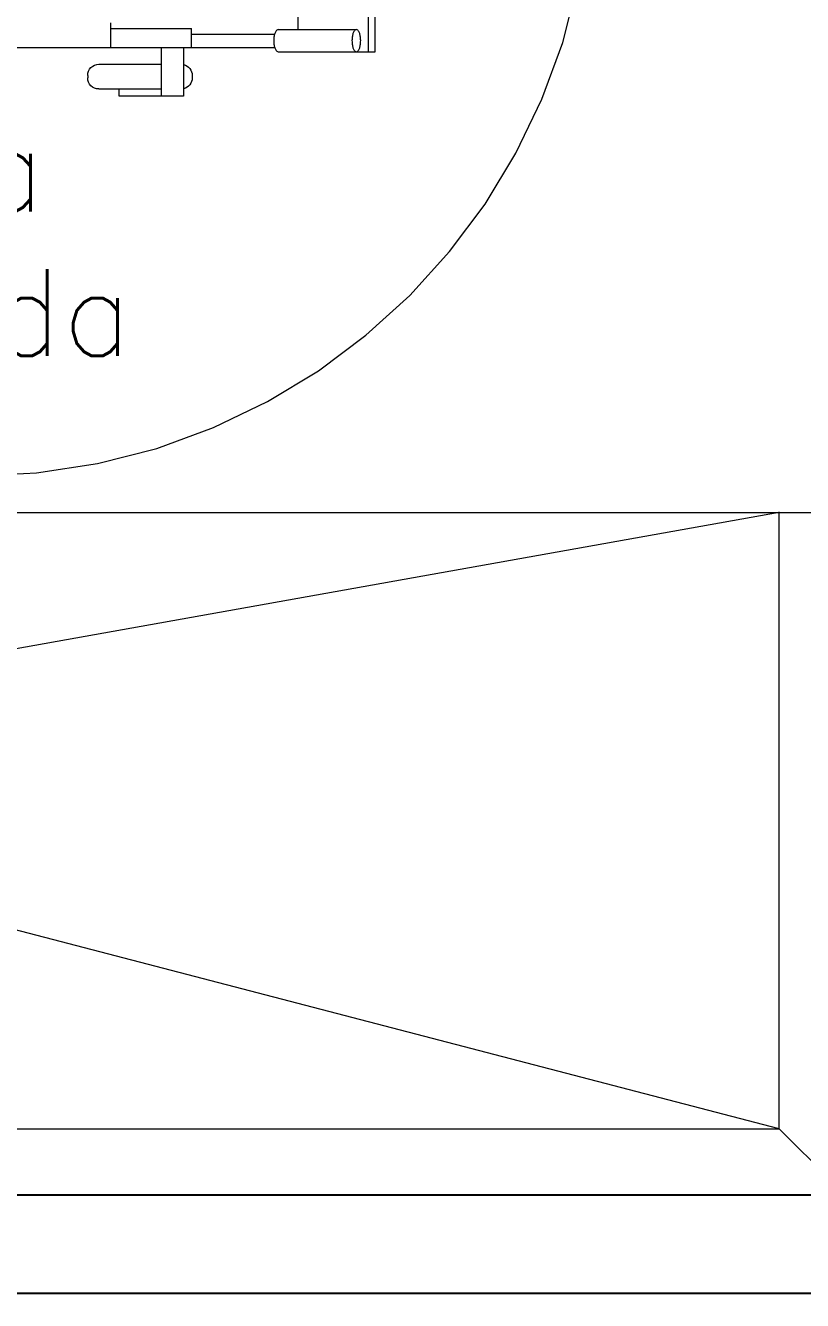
# Model space of a CAD drawing. Header units: metres. Extents: x 167 to 250, y 44 to 219.
# Drawn here: x 176.227 to 177.171, y 106.625 to 108.175 of the extents above; entities that cross this region are included whole.
import ezdxf

# ---------------------------------------------------------------- set-up
doc = ezdxf.new("R2010")
doc.units = ezdxf.units.M
for name, pattern in [('06-PT1-01$0$HIDDEN2', [0.1875, 0.125, -0.0625]), ('HIDDEN', [9.524999999999999, 6.35, -3.175]), ('HIDDEN2', [0.1875, 0.125, -0.0625])]:
    doc.linetypes.add(name, pattern=pattern)
for name, color, linetype, lineweight in [('A-PISO -ACHU', 55, 'Continuous', 0), ('A-PLAN-ACHU5', 252, 'Continuous', 5), ('A-PROY', 6, 'HIDDEN', 9), ('muros', 5, 'Continuous', 25)]:
    doc.layers.add(name, color=color, linetype=linetype, lineweight=lineweight)
doc.layers.add('A_TEXTO', color=130, linetype='Continuous')
doc.styles.add('CORDENADAS', font='romans.shx', dxfattribs={"height": 1})

# ---------------------------------------------------------------- blocks, each defined once
blk = doc.blocks.new('A$C19714D94')
for p, q in [((0.03586639338328496, 0.5011707230532405), (0.05101705205484913, 0.5724142842197781)), ((0.04500318848270593, 0.4992276918285695), (0.05960955866970219, 0.5679118230202682)), ((0.1493635609552615, 0.5092162209596112), (0.1576002036231587, 0.5479477222387346)), ((0.1769409843184263, 0.5033516049637903), (0.0684892709355436, 0.5264149508284004)), ((0.170393313019344, 0.4725622227457043), (0.03586639338328496, 0.5011707230532405)), ((0.2959242821232829, 0.471564730077284), (0.1804613709688137, 0.4961190775506967)), ((0.7172186772757309, 0.3624544243499997), (0.1764004728680695, 0.4774648461226443)), ((0.2919532101703077, 0.4528913962169226), (0.2975788954370349, 0.4793452858524941)), ((0.4092492031175031, 0.4555974735911107), (0.2975788954370349, 0.4793452858524941)), ((0.4036235178507759, 0.4291435839555392), (0.4109038164312321, 0.4633780293662109)), ((0.3026522297805532, 0.4506161422630069), (0.2883275146009985, 0.3832564489182375)), ((0.3337744528812014, 0.4439976890080389), (0.3194497377016467, 0.3766379956632694)), ((0.4152308015787618, 0.402277900783511), (0.3288106129399797, 0.4206560216825734)), ((0.282519271616614, 0.414235488425607), (0.2818574262911084, 0.4111232661155009)), ((0.2883275146009985, 0.3832564489182375), (0.3779498065288723, 0.3641973686009518)), ((0.4079505029982939, 0.3680434553727843), (0.3215303143595118, 0.3864215762718467)), ((0.427482686501619, 0.3834075626057136), (0.4268208411761134, 0.3802953402956076)), ((0.3779498065288723, 0.3641973686009518), (0.3800303831867375, 0.3739809492095291))]:
    blk.add_line(p, q)
blk.add_lwpolyline([(0.05919940457668751, 0.5122996290594647, -0.0401407801801228), (0.06104033152111835, 0.5184737153191666, -0.0530650275012077), (0.06327641056388517, 0.52281060093291, -0.0962368849654619), (0.06638777229728515, 0.5259939688349664, -0.2064848155772072), (0.0684892709355436, 0.5264149508284004, -0.2064848155765948), (0.07023761123253186, 0.5251752619273755, -0.0962368849653809), (0.0717843627847064, 0.5210012994608749, -0.0530650275012597), (0.07206218774672943, 0.5161298069172419, -0.04014078018008999), (0.07123146599538441, 0.5097408903792933, -0.0401407801801002), (0.06939053905089848, 0.5035668041196029, -0.0530650275013039), (0.06715446000813158, 0.4992299185058596, -0.0962368849655009), (0.0640430982747314, 0.4960465506038033, -0.2064848155772466), (0.06194159963646137, 0.4956255686103143, -0.2064848155772072), (0.06019325933948469, 0.4968652575113942, -0.0962368849654615), (0.05864650778731034, 0.5010392199778946, -0.0530650275012636), (0.0583686828252874, 0.5059107125215276, -0.0401407801800685)], format="xyb", close=True)
blk.add_lwpolyline([(0.1769409843184263, 0.5033516049637903, -0.2064848155765948), (0.1786893246154146, 0.5021119160627653, -0.0962368849653809), (0.180236076167589, 0.4979379535962648, -0.0530650275012597), (0.1805139011296121, 0.4930664610526317, -0.04014078018008999), (0.1796831793782395, 0.4866775445146891, -0.0401407801801002), (0.1778422524337811, 0.4805034582549928, -0.0530650275013039), (0.1756061733910142, 0.4761665726412495, -0.0962368849655009), (0.1724948116576142, 0.4729832047391932, -0.206484815577211), (0.170393313019344, 0.4725622227457043, -0.2064848155772072)], format="xyb")
for centre, start, end in [((0.2980803831669516, 0.41092626179812), 91.75404403352628, 167.9943274566192), ((0.297418537841446, 0.407814039488014), 167.9943274566192, 244.2346108797121), ((0.4119215749512807, 0.3867167892332007), 347.9943274566191, 77.99432745661917), ((0.4112597296257751, 0.3836045669230946), 257.9943274566192, 347.9943274566191)]:
    blk.add_arc(centre, 0.01590909090909, start, end)
at = {"layer": 'A-PROY', "color": 252}
blk.add_circle((0.6500003568989996, 0.6499985857597039), 0.8750000000000002, dxfattribs=at)
blk = doc.blocks.new('rrrr')
at = {"color": 252, "lineweight": 0}
for p, q in [((170.1429024566239, 107.582929958943), (168.4540315158751, 107.2812850058016)), ((170.1429024566239, 106.8339144149016), (168.4263586536036, 107.2815807091293))]:
    blk.add_line(p, q, dxfattribs=at)
at = {"color": 7}
blk.add_lwpolyline([(170.2229024566239, 107.8822880986621), (170.3429024566239, 107.8822880986621), (170.3429024566239, 106.6339144149015), (168.1729024566239, 106.6339144149015), (168.1729024566239, 109.7754688190466), (170.3429024566239, 109.7754688190466), (170.3429024566239, 108.8322880986578), (170.2229024566239, 108.8322880986578), (170.2229024566239, 109.6554688190465), (168.2929024566239, 109.6554688190465), (168.2929024566239, 106.7539144149015), (170.2229024566239, 106.7539144149015)], close=True, dxfattribs=at)
at = {"layer": 'A-PISO -ACHU', "lineweight": 0}
blk.add_line((170.1429024566239, 106.8339144149016), (170.2229024566239, 106.7539144149015), dxfattribs=at)
for points in [[(168.290702456589, 107.5829299589429), (170.2229024566239, 107.582929958943)], [(168.3707024565875, 107.5829299589358), (168.3707024565875, 106.8339144149015), (170.1429024566239, 106.8339144149016), (170.1429024566239, 107.5839144149015)]]:
    blk.add_lwpolyline(points, dxfattribs=at)
at = {"layer": 'A-PLAN-ACHU5', "color": 1, "linetype": 'HIDDEN2', "xscale": -0.857142857142856, "yscale": 0.8571428571428558, "zscale": 0.8571428571428559, "rotation": 347.9943274566202}
blk.add_blockref('A$C19714D94', (169.5924313291058, 107.7164081595692), dxfattribs=at)

msp = doc.modelspace()

# ---------------------------------------------------------------- linework, layer by layer
at = {"layer": 'muros', "color": 61, "linetype": '06-PT1-01$0$HIDDEN2', "true_color": 0xe5e878}
msp.add_lwpolyline([(175.2929024566251, 116.1882051921226), (175.2929024566251, 115.5454688190463), (177.3403635965215, 115.5454688190463), (177.3403635965215, 114.4054688190464), (177.2203635965216, 114.4054688190464), (177.2203635965216, 115.4254688190464), (175.2929024566251, 115.4254688190464), (175.2929020923796, 113.4954688190463), (177.3403635965215, 113.4954688190464), (177.3403635965215, 113.3754688190465), (175.2929024566251, 113.3754688190464), (175.2929024566251, 109.7754688190465), (177.342902456624, 109.7754688190465), (177.342902456624, 108.8322880986578), (177.2229024566239, 108.8322880986578), (177.2229024566239, 109.6490645512335), (175.2929024566251, 109.6554688190465), (175.2929024566251, 106.7539144149015), (177.2229024566238, 106.7539144149015), (177.2229024566238, 107.8822880986621), (177.342902456624, 107.8822880986621), (177.342902456624, 106.6339144149015), (175.2929024566251, 106.6339144149015), (175.2929024566251, 103.0158024757302)], dxfattribs=at)

# ---------------------------------------------------------------- texts
at = {"layer": 'A_TEXTO', "insert": (175.7290029577798, 108.0541081178226), "char_height": 0.1052675614887115, "attachment_point": 1, "style": 'CORDENADAS'}
msp.add_mtext_dynamic_manual_height_columns('\\pxqc;Zona humeda PMR', width=0.6962279015289866, gutter_width=5.263378074435573, heights=[0], dxfattribs=at)

# ---------------------------------------------------------------- next in the draw order: block references
at = {"layer": 'muros', "color": 114, "true_color": 0x139b48}
msp.add_blockref('rrrr', (7, 0), dxfattribs=at)

doc.saveas('drawing.dxf')
